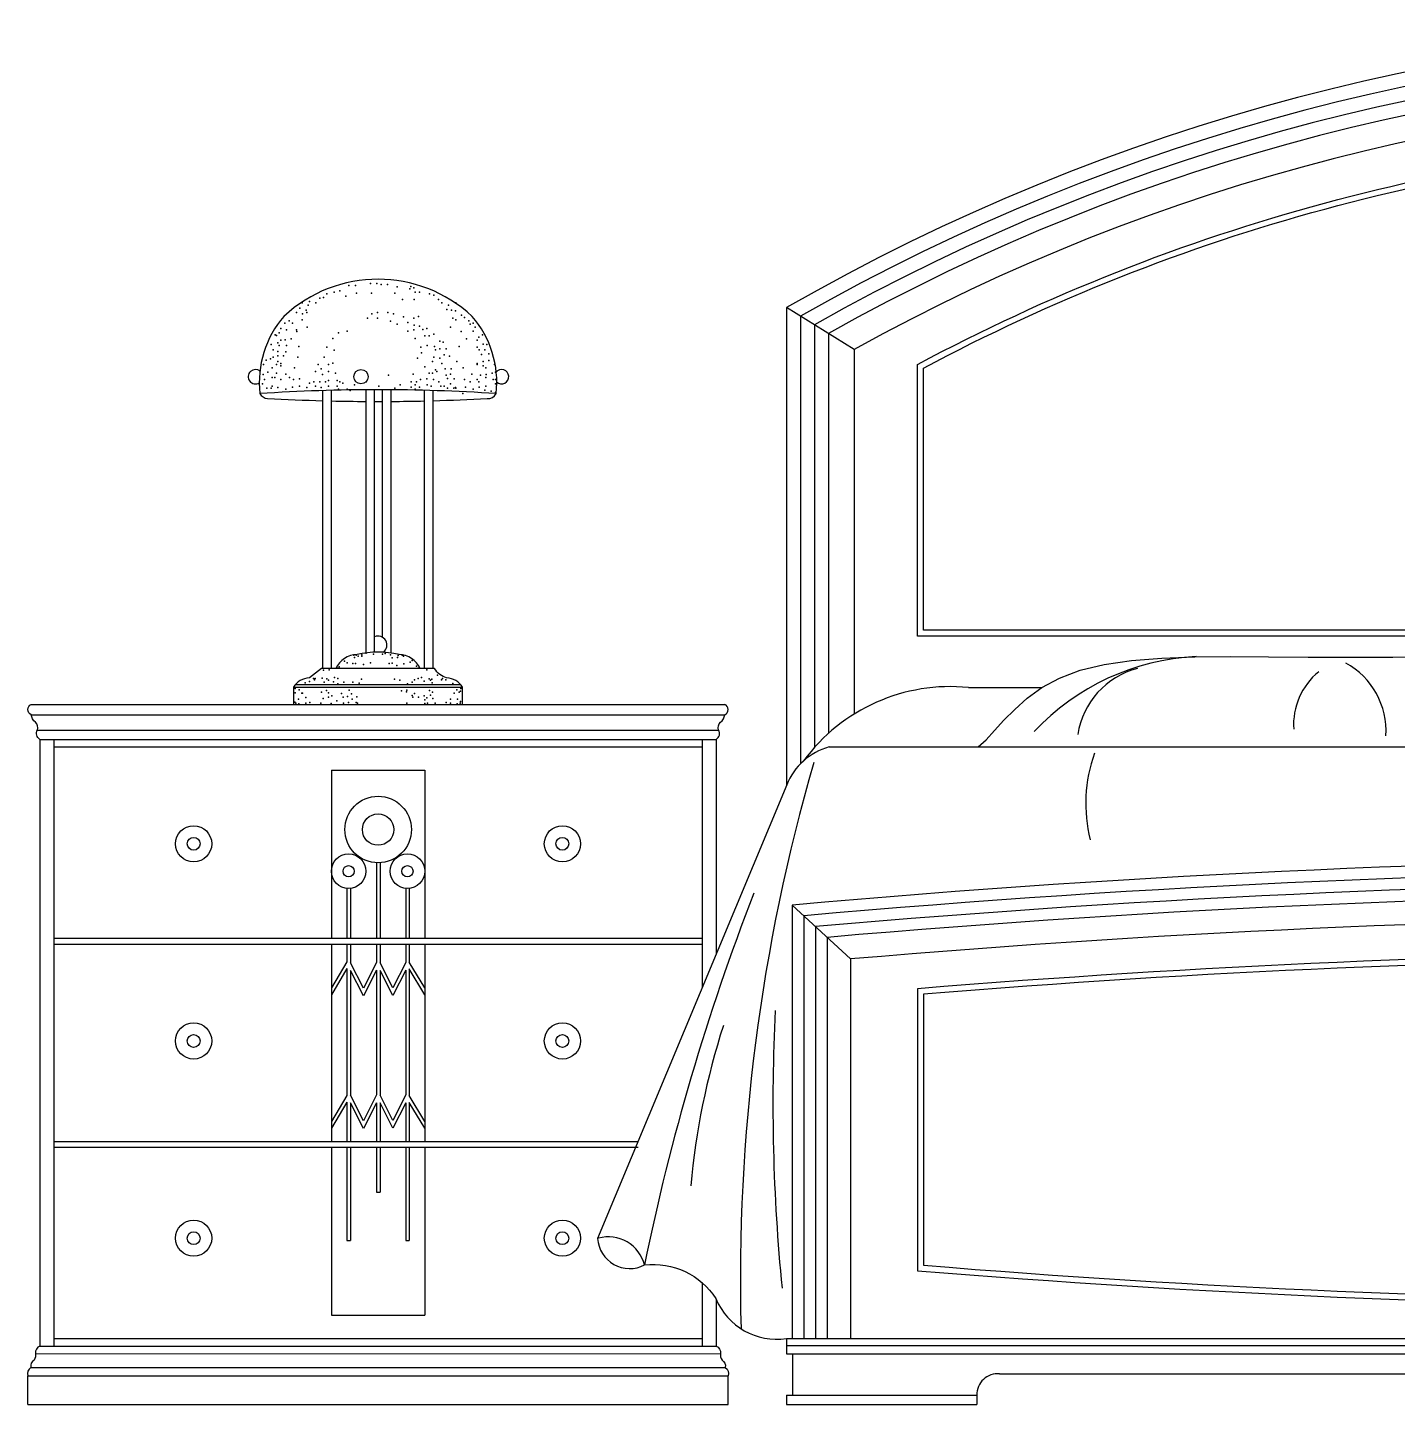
# Model space of a CAD drawing. Header units: inches. Extents: x 4.1 to 46.6, y 13.1 to 37.9.
# Drawn here: x 8.765 to 9.939, y 22.662 to 23.842 of the extents above; entities that cross this region are included whole.
import ezdxf

# ---------------------------------------------------------------- set-up
doc = ezdxf.new("R2010")
doc.units = ezdxf.units.IN
doc.header["$MEASUREMENT"] = 0
doc.layers.add('02', color=2, linetype='Continuous')
doc.layers.add('4', color=4, linetype='Continuous')

msp = doc.modelspace()

# ---------------------------------------------------------------- linework, layer by layer
at = {"layer": '02'}
for p, q in [((9.4733, 23.5659), (9.4153, 23.6018)), ((9.0181, 23.2925), (9.0181, 23.5308)), ((9.0254, 23.2925), (9.0254, 23.531)), ((9.055, 23.3052), (9.055, 23.5314)), ((9.0623, 23.3062), (9.0623, 23.5315)), ((9.0692, 23.3192), (9.0692, 23.5315)), ((9.0765, 23.3061), (9.0765, 23.5314)), ((9.1052, 23.2925), (9.1052, 23.531)), ((9.1125, 23.2925), (9.1125, 23.5308)), ((8.9929, 23.2765), (9.1377, 23.2765)), ((8.9947, 23.2789), (9.1359, 23.2789)), ((8.7681, 23.2528), (9.3625, 23.2528)), ((8.7734, 23.2398), (9.3572, 23.2398)), ((8.7756, 23.2318), (9.355, 23.2318)), ((8.7876, 23.2318), (8.7876, 22.7118)), ((8.7876, 23.2253), (9.343, 23.2253)), ((9.343, 23.2318), (9.343, 23.0188)), ((9.0253, 23.2053), (9.1053, 23.2053)), ((9.0253, 23.2053), (9.0253, 23.0613)), ((9.1053, 23.2053), (9.1053, 23.0613)), ((9.064, 23.1259), (9.064, 23.0613)), ((9.067, 23.1259), (9.067, 23.0613)), ((9.0387, 23.104), (9.0387, 23.0613)), ((9.0417, 23.104), (9.0417, 23.0613)), ((9.089, 23.104), (9.089, 23.0613)), ((9.092, 23.104), (9.092, 23.0613)), ((9.4703, 23.0436), (9.4203, 23.0898)), ((8.7876, 23.0613), (9.343, 23.0613)), ((8.7876, 23.0563), (9.343, 23.0563)), ((9.0253, 23.0563), (9.0253, 22.8873)), ((9.0387, 23.0563), (9.0387, 23.0411)), ((9.0417, 23.0563), (9.0417, 23.0404)), ((9.064, 23.0563), (9.064, 23.0407)), ((9.067, 23.0563), (9.067, 23.0404)), ((9.089, 23.0563), (9.089, 23.0407)), ((9.092, 23.0563), (9.092, 23.0409)), ((9.1053, 23.0563), (9.1053, 22.8873)), ((9.0387, 23.0353), (9.0387, 22.9267)), ((9.0417, 23.0338), (9.0417, 22.9268)), ((9.064, 23.034), (9.064, 22.9271)), ((9.067, 23.0338), (9.067, 22.9268)), ((9.089, 23.034), (9.089, 22.9271)), ((9.092, 23.035), (9.092, 22.9265)), ((9.0387, 22.9209), (9.0387, 22.8873)), ((9.0417, 22.9202), (9.0417, 22.8873)), ((9.064, 22.9204), (9.064, 22.8873)), ((9.067, 22.9202), (9.067, 22.8873)), ((9.089, 22.9204), (9.089, 22.8873)), ((9.092, 22.9207), (9.092, 22.8873)), ((8.7876, 22.8873), (9.2881, 22.8873)), ((8.7876, 22.8823), (9.2881, 22.8823)), ((9.0253, 22.8823), (9.0253, 22.7383)), ((9.0387, 22.8823), (9.0387, 22.8023)), ((9.0417, 22.8823), (9.0417, 22.8023)), ((9.064, 22.8823), (9.064, 22.8437)), ((9.067, 22.8823), (9.067, 22.8437)), ((9.089, 22.8823), (9.089, 22.8023)), ((9.092, 22.8823), (9.092, 22.8023)), ((9.1053, 22.8823), (9.1053, 22.7383)), ((9.064, 22.8437), (9.067, 22.8437)), ((9.0387, 22.8023), (9.0417, 22.8023)), ((9.089, 22.8023), (9.092, 22.8023)), ((9.343, 22.7662), (9.343, 22.7118)), ((9.0253, 22.7383), (9.1053, 22.7383)), ((8.7876, 22.7183), (9.343, 22.7183)), ((9.4153, 22.7183), (11.2153, 22.7183)), ((8.7717, 22.7054), (9.3589, 22.7052)), ((9.4153, 22.7123), (11.2153, 22.7123)), ((9.4153, 22.7052), (11.2153, 22.7052)), ((8.7677, 22.6936), (9.3629, 22.6936)), ((8.7653, 22.6864), (9.3653, 22.6864)), ((9.4153, 22.6698), (9.5784, 22.6698))]:
    msp.add_line(p, q, dxfattribs=at)
for points in [[(11.2033, 23.2108), (11.2033, 23.5944, 0.265055), (9.4273, 23.5944), (9.4273, 23.2108)], [(11.1913, 23.2249), (11.1913, 23.587, 0.263431), (9.4393, 23.587), (9.4393, 23.2249)], [(11.1793, 23.2369), (11.1793, 23.5796, 0.261794), (9.4513, 23.5796), (9.4513, 23.2369)], [(11.1573, 23.2535), (11.1573, 23.5659, 0.25876), (9.4733, 23.5659), (9.4733, 23.2535)], [(9.1665, 23.5282, 0.211623), (9.1459, 23.5943, 0.394402), (8.9847, 23.5943, 0.211623), (8.9641, 23.5282)], [(8.9641, 23.5282, 0.261126), (8.9705, 23.5239, 0.006576), (9.0181, 23.522, 0.006576)], [(9.0254, 23.5218, 0.004096), (9.055, 23.5214, 0.004096)], [(9.0623, 23.5214, 0.000961), (9.0692, 23.5214, 0.000961)], [(9.0765, 23.5214, 0.003969), (9.1052, 23.5218, 0.003969)], [(9.1125, 23.522, 0.006413), (9.1589, 23.5238, 0.32566), (9.1665, 23.5282)], [(9.1015, 23.2925, 0.279541), (9.0833, 23.3046, 0.105641), (9.0473, 23.3046, 0.279541), (9.0291, 23.2925)], [(9.1377, 23.2618), (9.1377, 23.2765, 0.257824), (9.1241, 23.2844, -0.183308), (9.1138, 23.2925), (9.0168, 23.2925), (9.0065, 23.2844, 0.257824), (8.9929, 23.2765), (8.9929, 23.2618)], [(11.2003, 22.7183), (11.2003, 23.0806, 0.044333), (9.4303, 23.0806), (9.4303, 22.7183)], [(11.1903, 22.7183), (11.1903, 23.0713, 0.043972), (9.4403, 23.0713), (9.4403, 22.7183)], [(11.1803, 22.7183), (11.1803, 23.0621, 0.043611), (9.4503, 23.0621), (9.4503, 22.7183)], [(11.1603, 22.7183), (11.1603, 23.0436, 0.042888), (9.4703, 23.0436), (9.4703, 22.7183)]]:
    msp.add_lwpolyline(points, format="xyb", dxfattribs=at)
for points in [[(9.5277, 23.3203), (9.5277, 23.5531, -0.113911), (10.2473, 23.7477), (10.2473, 23.3203)], [(9.5327, 23.3253), (9.5327, 23.5499, -0.112956), (10.2423, 23.7425), (10.2423, 23.3253)], [(9.5277, 22.7764, 0.018774), (10.2473, 22.7449), (10.2473, 23.0496, 0.018774), (9.5277, 23.0181)], [(9.5327, 22.7811, 0.018584), (10.2423, 22.7499), (10.2423, 23.0446, 0.018584), (9.5327, 23.0135)]]:
    msp.add_lwpolyline(points, format="xyb", close=True, dxfattribs=at)
for points in [[(9.5796, 23.2253), (9.5864, 23.2315), (9.5936, 23.2393), (9.6017, 23.2481), (9.6109, 23.2575), (9.6216, 23.267), (9.6343, 23.2761), (9.6493, 23.2842), (9.6669, 23.291), (9.6875, 23.296), (9.711, 23.2994), (9.737, 23.3014), (9.7654, 23.3025), (9.7959, 23.3028), (9.8284, 23.3026), (9.8625, 23.3023), (9.8982, 23.3021), (9.935, 23.3022), (9.9724, 23.3024)], [(9.0387, 23.0411), (9.0253, 23.0188)], [(9.0387, 23.0353), (9.0253, 23.0129)], [(9.064, 23.0407), (9.0528, 23.0186), (9.0417, 23.0404)], [(9.064, 23.034), (9.0528, 23.012), (9.0417, 23.0338)], [(9.089, 23.0407), (9.078, 23.0188), (9.067, 23.0404)], [(9.089, 23.034), (9.078, 23.0122), (9.067, 23.0338)], [(9.1053, 23.0188), (9.092, 23.0409)], [(9.1053, 23.0129), (9.092, 23.035)], [(9.0387, 22.9267), (9.0253, 22.9044)], [(9.0387, 22.9209), (9.0253, 22.8985)], [(9.064, 22.9271), (9.0528, 22.905), (9.0417, 22.9268)], [(9.064, 22.9204), (9.0528, 22.8984), (9.0417, 22.9202)], [(9.089, 22.9271), (9.078, 22.9052), (9.067, 22.9268)], [(9.089, 22.9204), (9.078, 22.8986), (9.067, 22.9202)], [(9.1053, 22.9044), (9.092, 22.9265)], [(9.1053, 22.8985), (9.092, 22.9207)]]:
    msp.add_lwpolyline(points, dxfattribs=at)
for centre, radius in [((9.0507, 23.5426), 0.00614), ((9.0654, 23.1545), 0.0285), ((9.0654, 23.1545), 0.0135), ((8.9073, 23.1423), 0.0155), ((9.2233, 23.1423), 0.0155), ((8.9073, 23.1423), 0.00548), ((9.2233, 23.1423), 0.00548), ((9.0401, 23.1188), 0.0148), ((9.0905, 23.1188), 0.0148), ((9.0401, 23.1188), 0.00481), ((9.0905, 23.1188), 0.00481), ((8.9073, 22.9733), 0.0155), ((9.2233, 22.9733), 0.0155), ((8.9073, 22.9733), 0.00548), ((9.2233, 22.9733), 0.00548), ((8.9073, 22.8043), 0.0155), ((8.9073, 22.8043), 0.00548), ((9.2233, 22.8043), 0.0155), ((9.2233, 22.8043), 0.00548)]:
    msp.add_circle(centre, radius, dxfattribs=at)
for centre, radius, start, end in [((8.9602, 23.5426), 0.00614, 48.4769, 302.4515), ((9.1712, 23.5426), 0.00614, 228.3431, 140.6334), ((9.0653, 21.9714), 1.56, 86.2788, 93.7212), ((9.0652, 23.3126), 0.00771, 306.7619, 112.3349), ((9.7765, 23.0989), 0.2041, 92.8486, 136.7901), ((9.8628, 23.2389), 0.0664, 356.5468, 61.3357), ((9.7333, 23.2256), 0.0691, 104.4036, 171.4428), ((9.9084, 23.2444), 0.0585, 129.2159, 183.8106), ((10.9583, 22.7696), 1.5825, 163.7715, 181.5613), ((9.7984, 23.1768), 0.1266, 160.089, 194.178), ((11.2059, 22.3915), 1.9516, 158.718, 168.4753), ((11.0033, 22.9197), 1.5996, 177.1464, 185.6749), ((9.9661, 22.7924), 0.6353, 162.1945, 174.8748)]:
    msp.add_arc(centre, radius, start, end, dxfattribs=at)
for p in [(9.0215, 23.6137), (9.0277, 23.615), (9.0327, 23.6162), (9.0404, 23.6206), (9.0459, 23.6206), (9.0469, 23.6142), (9.0588, 23.6224), (9.0597, 23.6142), (9.0643, 23.6224), (9.0679, 23.6215), (9.0734, 23.6215), (9.0798, 23.6142), (9.0816, 23.6197), (9.0926, 23.6179), (9.0934, 23.6199), (9.0959, 23.6187), (9.0972, 23.6151), (9.1009, 23.615), (9.1095, 23.6137), (9.1132, 23.6125), (8.9983, 23.6014), (9.0002, 23.606), (9.0054, 23.6038), (9.0066, 23.6069), (9.0121, 23.606), (9.0153, 23.61), (9.0185, 23.6105), (9.0377, 23.6115), (9.0862, 23.6087), (9.0963, 23.6087), (9.117, 23.6088), (9.1201, 23.606), (9.1244, 23.6001), (9.1256, 23.6038), (9.132, 23.606), (8.9855, 23.5886), (8.9892, 23.5904), (8.9919, 23.5886), (8.9955, 23.5976), (9.0002, 23.5913), (9.0005, 23.5964), (9.0038, 23.5996), (9.0042, 23.5976), (9.0562, 23.5927), (9.06, 23.5964), (9.0649, 23.5976), (9.0649, 23.5927), (9.0736, 23.5976), (9.0761, 23.5902), (9.0785, 23.5964), (9.0872, 23.5939), (9.0909, 23.589), (9.0959, 23.5927), (9.1, 23.5941), (9.1283, 23.5996), (9.1294, 23.5927), (9.1318, 23.5989), (9.132, 23.5913), (9.1368, 23.5952), (9.1393, 23.5932), (9.143, 23.5904), (9.1467, 23.5886), (8.9773, 23.5785), (8.9782, 23.5778), (8.9806, 23.5803), (8.9819, 23.584), (8.9868, 23.5828), (8.9955, 23.5828), (8.9956, 23.5813), (9.0047, 23.5849), (9.0315, 23.5803), (9.0389, 23.5815), (9.0816, 23.5877), (9.0909, 23.5815), (9.0959, 23.5828), (9.0963, 23.5868), (9.1009, 23.5859), (9.1036, 23.5831), (9.1055, 23.5776), (9.107, 23.584), (9.1091, 23.5776), (9.1132, 23.5791), (9.1274, 23.5849), (9.1366, 23.5813), (9.1442, 23.5877), (9.1467, 23.5815), (9.1485, 23.5849), (9.1517, 23.5766), (9.1549, 23.5785), (8.9736, 23.5703), (8.9754, 23.5657), (8.9794, 23.5716), (8.9806, 23.5692), (8.9819, 23.574), (8.9856, 23.5741), (8.9868, 23.5692), (8.991, 23.5749), (8.9974, 23.5685), (9.0215, 23.5679), (9.0265, 23.5753), (9.0277, 23.5654), (9.0971, 23.5753), (9.1021, 23.5679), (9.1073, 23.5694), (9.1137, 23.5685), (9.1146, 23.5657), (9.1183, 23.5731), (9.1183, 23.5666), (9.121, 23.5721), (9.1238, 23.5666), (9.1348, 23.5685), (9.1412, 23.5749), (9.1503, 23.574), (9.1504, 23.5679), (9.1521, 23.5657), (9.1554, 23.5704), (9.1567, 23.5657), (9.1586, 23.5703), (8.9672, 23.5529), (8.9695, 23.5568), (8.9732, 23.558), (8.9754, 23.5593), (8.9782, 23.5531), (8.9794, 23.5642), (8.9794, 23.5605), (8.9794, 23.5555), (8.9819, 23.5538), (8.9844, 23.5605), (8.9864, 23.5639), (8.9967, 23.5593), (9.0141, 23.5531), (9.0191, 23.5593), (9.0228, 23.5531), (9.0265, 23.5543), (9.099, 23.5584), (9.1027, 23.563), (9.112, 23.5555), (9.1132, 23.5593), (9.1183, 23.5584), (9.1201, 23.5538), (9.1219, 23.5612), (9.1265, 23.5602), (9.1329, 23.5557), (9.1503, 23.5538), (9.1504, 23.5531), (9.1541, 23.5617), (9.1554, 23.5555), (9.1604, 23.5621), (9.1604, 23.5566), (9.165, 23.5529), (8.967, 23.5444), (8.9709, 23.5465), (8.9745, 23.5502), (8.9745, 23.542), (8.9769, 23.5419), (8.9782, 23.5456), (8.9819, 23.5518), (8.9864, 23.5447), (8.9893, 23.5419), (8.9938, 23.5502), (9.0116, 23.5469), (9.0166, 23.5493), (9.0178, 23.5444), (9.0228, 23.5469), (9.029, 23.5456), (9.0743, 23.5438), (9.0954, 23.5447), (9.1055, 23.5511), (9.1091, 23.5456), (9.112, 23.5456), (9.1146, 23.5484), (9.1157, 23.5469), (9.1228, 23.5493), (9.1238, 23.5438), (9.1247, 23.541), (9.1274, 23.5447), (9.1281, 23.5493), (9.1384, 23.5502), (9.1457, 23.5447), (9.1531, 23.5438), (9.1554, 23.5518), (9.1576, 23.5502), (9.1576, 23.542), (9.1579, 23.5444), (9.1631, 23.5456), (9.1659, 23.5465), (8.9663, 23.5365), (8.9681, 23.5401), (8.97, 23.5328), (8.9736, 23.5328), (8.9745, 23.5346), (8.9794, 23.5333), (8.9819, 23.5401), (8.9864, 23.5319), (8.9919, 23.5337), (8.9928, 23.5401), (8.998, 23.5407), (8.998, 23.5345), (9.0042, 23.5333), (9.0067, 23.537), (9.0104, 23.5382), (9.0116, 23.5345), (9.0153, 23.5382), (9.0166, 23.5333), (9.0203, 23.5382), (9.0228, 23.5394), (9.0228, 23.5345), (9.0302, 23.5394), (9.0302, 23.5345), (9.0315, 23.532), (9.0327, 23.5382), (9.0352, 23.537), (9.0389, 23.532), (9.0414, 23.5308), (9.0451, 23.5357), (9.0551, 23.5383), (9.0661, 23.5346), (9.0798, 23.5328), (9.0844, 23.5356), (9.0936, 23.5383), (9.0936, 23.5337), (9.0971, 23.5357), (9.0972, 23.5319), (9.0984, 23.5382), (9.1009, 23.5337), (9.1018, 23.5401), (9.107, 23.5407), (9.1073, 23.5356), (9.1109, 23.5346), (9.1128, 23.5401), (9.1174, 23.5383), (9.1192, 23.5346), (9.1219, 23.5346), (9.1247, 23.5328), (9.1274, 23.5365), (9.1302, 23.5328), (9.1306, 23.5407), (9.1318, 23.5333), (9.132, 23.5328), (9.1393, 23.5401), (9.1402, 23.5337), (9.1442, 23.5382), (9.1467, 23.532), (9.1503, 23.5401), (9.1517, 23.5382), (9.1521, 23.5337), (9.1567, 23.531), (9.1576, 23.5346), (9.1622, 23.5301), (9.164, 23.5401), (9.1659, 23.5401), (9.1659, 23.5365), (9.138, 23.5283), (9.1659, 23.5291), (9.0714, 23.3054), (9.0319, 23.2938), (9.0365, 23.2987), (9.0388, 23.2973), (9.0438, 23.2967), (9.0447, 23.3039), (9.0452, 23.3019), (9.0461, 23.2967), (9.0467, 23.3039), (9.0484, 23.3031), (9.0514, 23.3042), (9.0514, 23.3031), (9.0528, 23.2958), (9.0589, 23.2973), (9.0615, 23.3048), (9.0691, 23.3048), (9.0749, 23.2967), (9.076, 23.3042), (9.0775, 23.3016), (9.0775, 23.297), (9.0813, 23.2952), (9.0819, 23.3019), (9.0827, 23.3037), (9.0859, 23.3039), (9.0871, 23.3031), (9.0874, 23.2964), (9.0929, 23.2978), (9.0947, 23.2993), (9.0982, 23.2946), (9.01, 23.2839), (9.0109, 23.2827), (9.0115, 23.2839), (9.0173, 23.2842), (9.0185, 23.2911), (9.0214, 23.2836), (9.0228, 23.2824), (9.0234, 23.2914), (9.028, 23.2849), (9.031, 23.2929), (9.031, 23.2839), (9.0512, 23.2834), (9.0794, 23.2834), (9.0839, 23.2824), (9.0966, 23.2829), (9.0996, 23.2929), (9.0996, 23.2839), (9.1026, 23.2849), (9.1049, 23.2816), (9.1072, 23.2914), (9.1092, 23.2836), (9.1104, 23.2824), (9.1115, 23.2833), (9.1162, 23.2868), (9.1197, 23.2827), (9.1206, 23.2839), (9.1235, 23.2827), (8.9943, 23.2754), (8.9943, 23.2717), (8.9978, 23.2743), (9.0001, 23.2714), (9.0007, 23.2713), (9.003, 23.2801), (9.0065, 23.2813), (9.0169, 23.2723), (9.0191, 23.2807), (9.0211, 23.2737), (9.0228, 23.2717), (9.0272, 23.281), (9.031, 23.2795), (9.0339, 23.2711), (9.0361, 23.2809), (9.0406, 23.274), (9.0426, 23.2708), (9.0436, 23.2809), (9.0492, 23.2799), (9.0854, 23.2733), (9.0897, 23.2725), (9.09, 23.274), (9.0905, 23.2794), (9.0945, 23.2809), (9.0967, 23.2711), (9.1095, 23.2737), (9.1104, 23.2698), (9.1118, 23.2801), (9.1119, 23.2723), (9.1293, 23.2798), (9.1305, 23.2714), (9.1328, 23.2743), (9.1348, 23.2722), (9.136, 23.2731), (9.1363, 23.2754), (8.994, 23.2638), (8.9949, 23.2629), (8.9972, 23.2661), (8.9975, 23.2621), (9.0033, 23.2678), (9.0033, 23.2627), (9.0068, 23.2633), (9.0164, 23.2627), (9.0184, 23.2668), (9.0228, 23.2679), (9.0252, 23.2624), (9.0257, 23.269), (9.0301, 23.2647), (9.0354, 23.2679), (9.0356, 23.2627), (9.0391, 23.2685), (9.04, 23.2635), (9.0431, 23.2663), (9.0467, 23.2633), (9.0472, 23.2683), (9.0477, 23.2627), (9.09, 23.2627), (9.0947, 23.2693), (9.0952, 23.2679), (9.1, 23.2679), (9.1049, 23.269), (9.1054, 23.2658), (9.1054, 23.2624), (9.1072, 23.2673), (9.1078, 23.2627), (9.1122, 23.2668), (9.1142, 23.2627), (9.1238, 23.2633), (9.1273, 23.2663), (9.1273, 23.2627), (9.1331, 23.2621), (9.1334, 23.2661), (9.1357, 23.2629), (9.136, 23.2641)]:
    msp.add_point(p, dxfattribs=at)
at = {"layer": '4'}
for p, q in [((9.5714, 23.2762), (9.6344, 23.2762)), ((8.7681, 23.2618), (9.3625, 23.2618)), ((8.7756, 23.2318), (8.7756, 22.7118)), ((9.355, 23.2318), (9.355, 23.0476)), ((9.4518, 23.2253), (11.1788, 23.2253)), ((9.355, 22.7524), (9.355, 22.7118)), ((9.4153, 22.7183), (9.4153, 22.7052)), ((8.7756, 22.7118), (9.355, 22.7118)), ((9.4206, 22.7052), (9.4206, 22.6698)), ((8.7653, 22.6618), (8.7653, 22.6864)), ((9.3653, 22.6618), (9.3653, 22.6864)), ((9.598, 22.688), (11.0306, 22.688)), ((9.4153, 22.6698), (9.4153, 22.6618)), ((9.5784, 22.6698), (9.5784, 22.6618)), ((8.7653, 22.6618), (9.3653, 22.6618)), ((9.4153, 22.6618), (9.5784, 22.6618))]:
    msp.add_line(p, q, dxfattribs=at)
for points in [[(11.2153, 23.1924), (11.2153, 23.6018, 0.266667), (9.4153, 23.6018), (9.4153, 23.1924)], [(9.5714, 23.2762, 0.265136), (9.43, 23.2134)], [(8.7756, 23.2318, -0.432361), (8.7734, 23.2398, 0.263016), (8.7718, 23.2465, -0.201838), (8.7681, 23.2528, -0.639001), (8.7681, 23.2618)], [(9.355, 23.2318, 0.432361), (9.3572, 23.2398, -0.263016), (9.3588, 23.2465, 0.201838), (9.3625, 23.2528, 0.639001), (9.3625, 23.2618)], [(9.4155, 23.1928), (9.2535, 22.8041, 0.54572), (9.2937, 22.7814, -0.285725), (9.3549, 22.7525, 0.345398), (9.4153, 22.7183)], [(11.2103, 22.7183), (11.2103, 23.0898, 0.044693), (9.4203, 23.0898), (9.4203, 22.7183)], [(8.7756, 22.7118, 0.341849), (8.7717, 22.7054, -0.238802), (8.7705, 22.6999, 0.305477), (8.7677, 22.6936, 0.343447), (8.7653, 22.6864)], [(9.355, 22.7118, -0.341849), (9.3589, 22.7054, 0.238802), (9.3601, 22.6999, -0.305477), (9.3629, 22.6936, -0.343447), (9.3653, 22.6864)]]:
    msp.add_lwpolyline(points, format="xyb", dxfattribs=at)
for centre, radius, start, end in [((9.4667, 23.1721), 0.0552, 105.6717, 157.9994), ((9.2627, 22.7734), 0.032, 14.4349, 105.4836), ((9.5964, 22.6701), 0.018, 84.9407, 180.817)]:
    msp.add_arc(centre, radius, start, end, dxfattribs=at)

doc.saveas('drawing.dxf')
